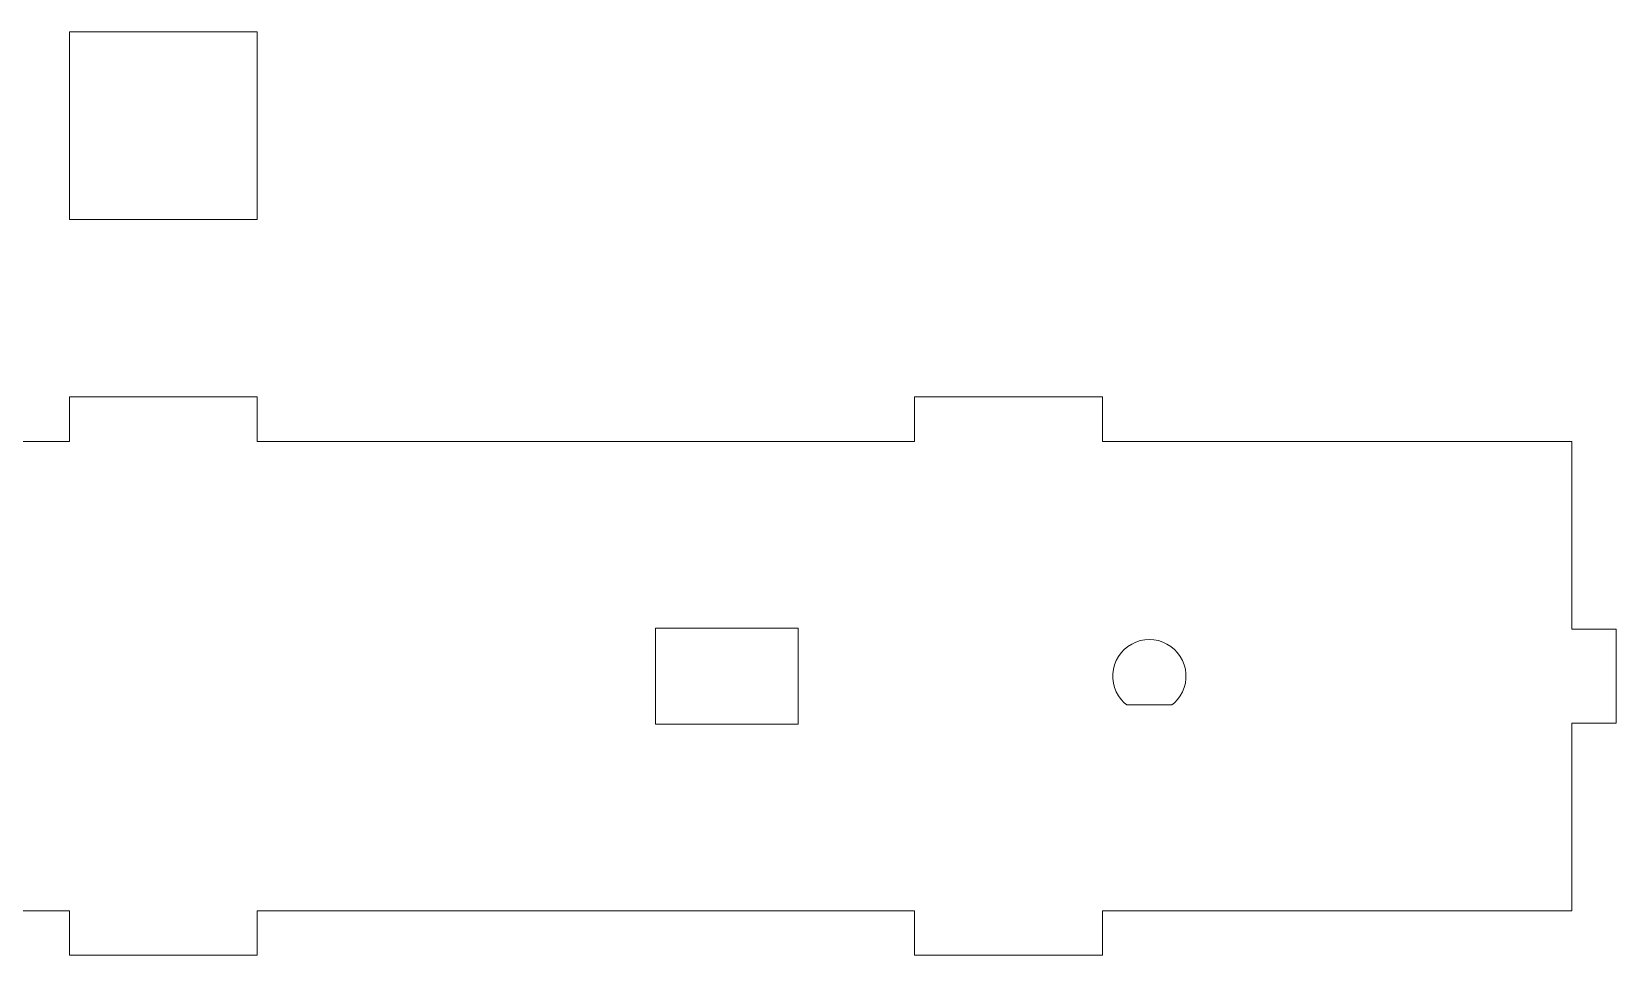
# Model space of a CAD drawing. Header units: millimetres. Extents: x -309 to 309, y -561 to 295.
# Drawn here: x -17.8 to 196.5, y 169.7 to 294.6 of the extents above; entities that cross this region are included whole.
import ezdxf

# ---------------------------------------------------------------- set-up
doc = ezdxf.new("R2010")
doc.units = ezdxf.units.MM
doc.layers.get('0').update_dxf_attribs({"linetype": 'CONTINUOUS', "lineweight": 0})

msp = doc.modelspace()

# ---------------------------------------------------------------- linework, layer by layer
for p, q in [((-12.7, 269.2), (-12.7, 294.6)), ((-12.7, 294.6), (12.7, 294.6)), ((12.7, 294.6), (12.7, 269.2)), ((12.7, 269.2), (-12.7, 269.2)), ((-12.7, 239.2), (-12.7, 245.2)), ((-12.7, 245.2), (12.7, 245.2)), ((12.7, 245.2), (12.7, 239.2)), ((101.6, 239.2), (101.6, 245.2)), ((101.6, 245.2), (127, 245.2)), ((127, 245.2), (127, 239.2)), ((-101.6, 239.2), (-12.7, 239.2)), ((12.7, 239.2), (101.6, 239.2)), ((127, 239.2), (190.5, 239.2)), ((190.5, 239.2), (190.5, 213.8)), ((66.548, 200.973), (66.548, 213.927)), ((66.548, 213.927), (85.852, 213.927)), ((85.852, 213.927), (85.852, 200.973)), ((131.526, 212.057), (132.118, 212.249)), ((132.118, 212.249), (132.729, 212.366)), ((132.729, 212.366), (133.35, 212.405)), ((133.35, 212.405), (133.971, 212.366)), ((133.971, 212.366), (134.582, 212.249)), ((134.582, 212.249), (135.174, 212.057)), ((190.5, 213.8), (196.5, 213.8)), ((196.5, 213.8), (196.5, 201.1)), ((128.867, 209.56), (129.166, 210.105)), ((129.166, 210.105), (129.532, 210.608)), ((129.532, 210.608), (129.958, 211.062)), ((129.958, 211.062), (130.438, 211.459)), ((130.438, 211.459), (130.963, 211.792)), ((130.963, 211.792), (131.526, 212.057)), ((135.174, 212.057), (135.737, 211.792)), ((135.737, 211.792), (136.262, 211.459)), ((136.262, 211.459), (136.742, 211.062)), ((136.742, 211.062), (137.168, 210.608)), ((137.168, 210.608), (137.534, 210.105)), ((137.534, 210.105), (137.833, 209.56)), ((128.405, 207.761), (128.483, 208.378)), ((128.483, 208.378), (128.638, 208.981)), ((128.638, 208.981), (128.867, 209.56)), ((137.833, 209.56), (138.062, 208.981)), ((138.062, 208.981), (138.217, 208.378)), ((138.217, 208.378), (138.295, 207.761)), ((128.405, 207.139), (128.405, 207.761)), ((128.483, 206.522), (128.405, 207.139)), ((128.638, 205.919), (128.483, 206.522)), ((128.867, 205.34), (128.638, 205.919)), ((138.062, 205.919), (137.833, 205.34)), ((138.217, 206.522), (138.062, 205.919)), ((138.295, 207.139), (138.217, 206.522)), ((138.295, 207.761), (138.295, 207.139)), ((129.166, 204.795), (128.867, 205.34)), ((129.532, 204.292), (129.166, 204.795)), ((129.958, 203.838), (129.532, 204.292)), ((130.294, 203.56), (129.958, 203.838)), ((136.742, 203.838), (136.406, 203.56)), ((137.168, 204.292), (136.742, 203.838)), ((137.534, 204.795), (137.168, 204.292)), ((137.833, 205.34), (137.534, 204.795)), ((136.406, 203.56), (130.294, 203.56)), ((85.852, 200.973), (66.548, 200.973)), ((196.5, 201.1), (190.5, 201.1)), ((190.5, 201.1), (190.5, 175.7)), ((-12.7, 175.7), (-101.6, 175.7)), ((-12.7, 169.7), (-12.7, 175.7)), ((101.6, 175.7), (12.7, 175.7)), ((12.7, 175.7), (12.7, 169.7)), ((101.6, 169.7), (101.6, 175.7)), ((190.5, 175.7), (127, 175.7)), ((127, 175.7), (127, 169.7)), ((12.7, 169.7), (-12.7, 169.7)), ((127, 169.7), (101.6, 169.7))]:
    msp.add_line(p, q)

doc.saveas('drawing.dxf')
